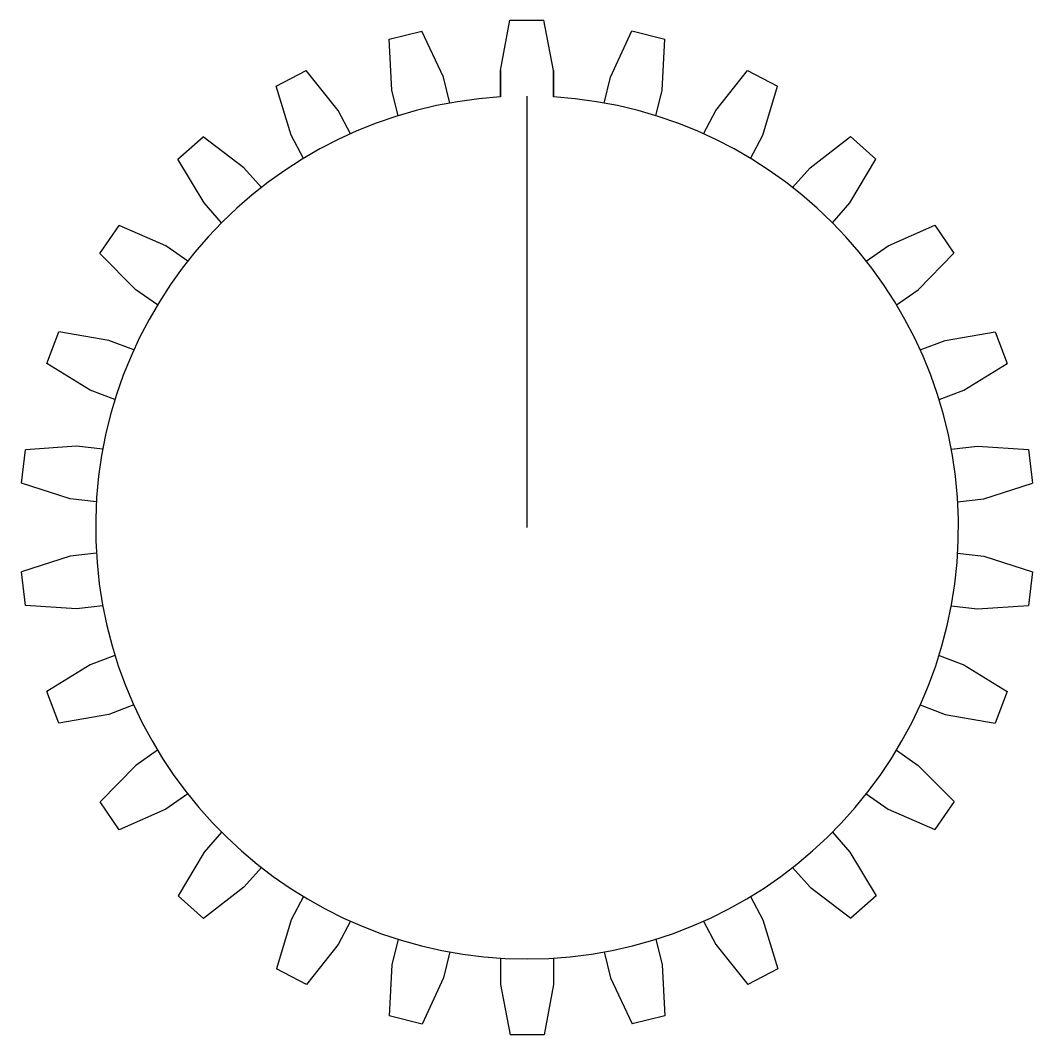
# Model space of a CAD drawing. Header units: inches. Extents: x 18 to 37.1, y 5.6 to 24.7.
import ezdxf

# ---------------------------------------------------------------- set-up
doc = ezdxf.new("R2010")
doc.units = ezdxf.units.IN
doc.header["$MEASUREMENT"] = 0

# ---------------------------------------------------------------- blocks, each defined once
blk = doc.blocks.new('*U3')
for p, q in [((-0.5, -0.222), (-0.321, 0.722)), ((-0.321, 0.722), (0.317, 0.721)), ((0.5, -0.222), (0.317, 0.721)), ((-0.5, -0.722), (-0.5, -0.222)), ((0.5, -0.722), (0.5, -0.222))]:
    blk.add_line(p, q)
blk = doc.blocks.new('*U4')
at = {"color": 0, "linetype": 'ByBlock', "lineweight": -2, "transparency": 16777216}
blk.add_blockref('*U3', (27.51, 23.953), dxfattribs=at)
for p, rotation in [((25.396, 23.696), 13.84615384615382), ((29.623, 23.696), 346.1538461538461), ((23.405, 22.941), 27.6923076923077), ((31.614, 22.941), 332.3076923076923), ((21.653, 21.732), 41.53846153846152), ((33.366, 21.732), 318.4615384615385), ((20.241, 20.138), 55.38461538461539), ((34.778, 20.138), 304.6153846153846), ((19.251, 18.253), 69.23076923076923), ((35.768, 18.253), 290.7692307692308), ((18.742, 16.185), 83.07692307692305), ((36.277, 16.185), 276.923076923077), ((18.742, 14.056), 96.92307692307692), ((36.277, 14.056), 263.0769230769231), ((19.251, 11.989), 110.7692307692308), ((35.768, 11.989), 249.2307692307692), ((20.241, 10.103), 124.6153846153846), ((34.778, 10.103), 235.3846153846154), ((21.653, 8.51), 138.4615384615385), ((33.366, 8.51), 221.5384615384615), ((23.405, 7.3), 152.3076923076923), ((31.614, 7.3), 207.6923076923077), ((25.396, 6.545), 166.1538461538461), ((29.623, 6.545), 193.8461538461538), ((27.51, 6.288), 180)]:
    blk.add_blockref('*U3', p, dxfattribs=dict(at, rotation=rotation))

msp = doc.modelspace()

# ---------------------------------------------------------------- linework, layer by layer
for p, q in [((27.01, 23.731), (27.01, 23.231)), ((28.01, 23.731), (28.01, 23.231)), ((28.01, 23.731), (28.01, 23.731)), ((27.51, 15.121), (27.51, 23.247))]:
    msp.add_line(p, q)
msp.add_arc((27.51, 15.121), 8.126, 93.5276, 86.4724)

# ---------------------------------------------------------------- block references
msp.add_blockref('*U4', (0, 0))

doc.saveas('drawing.dxf')
